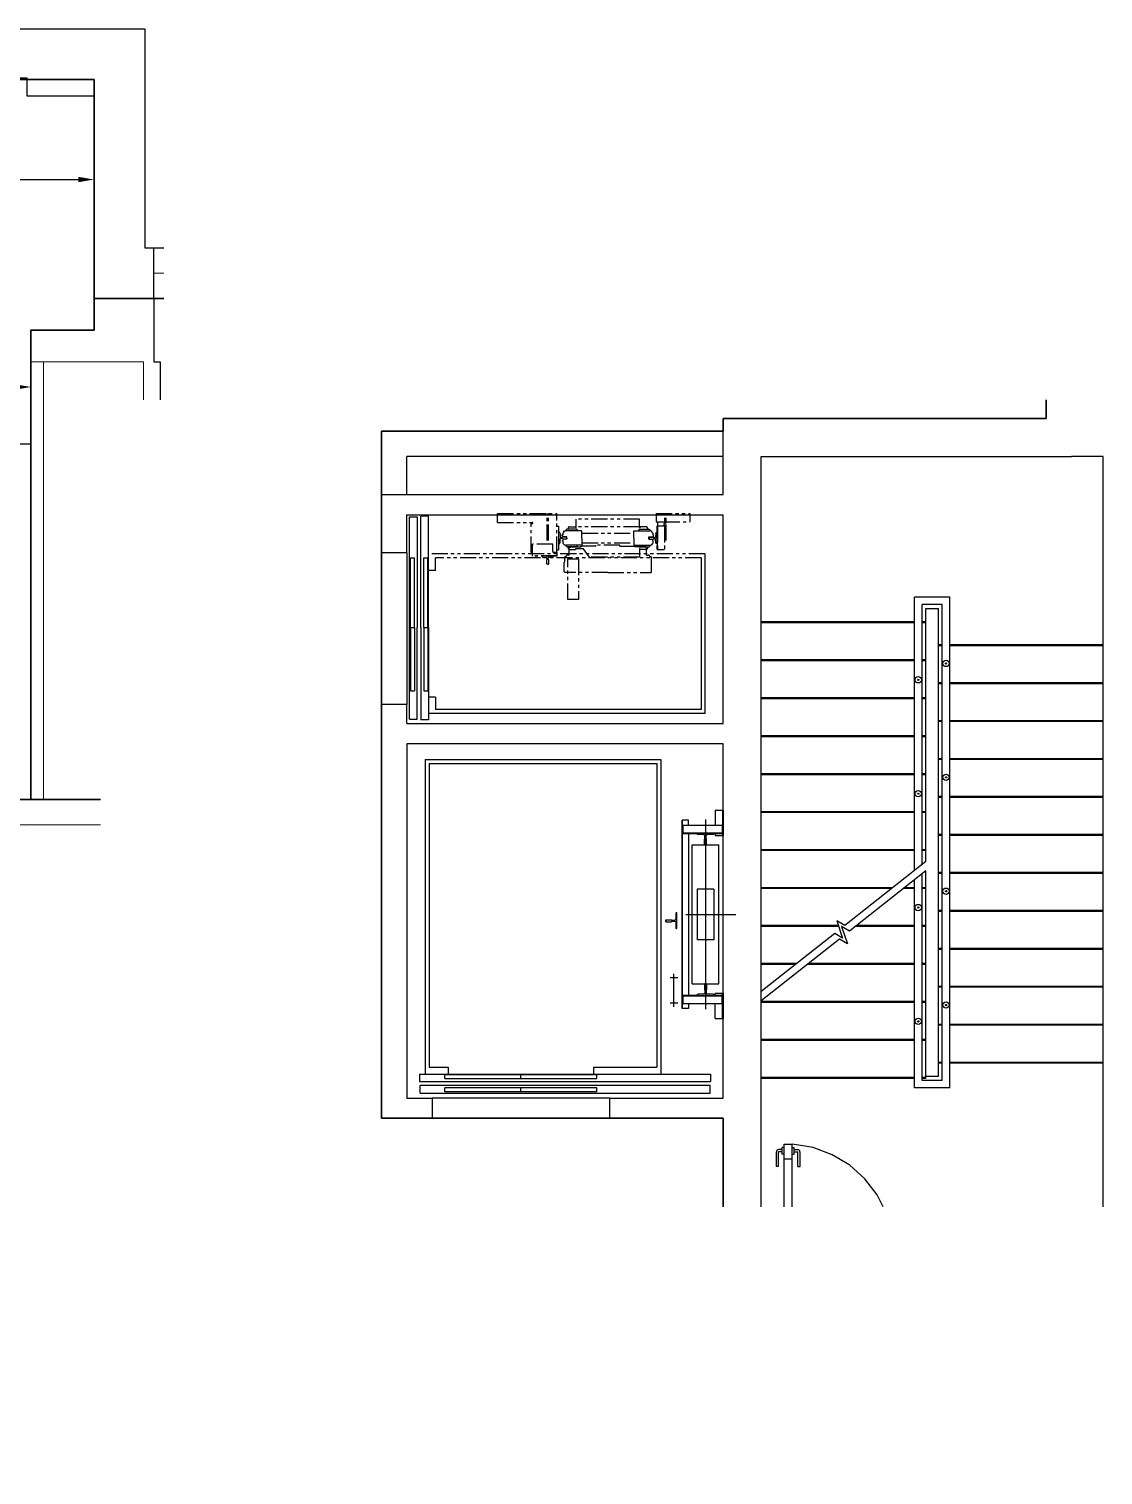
# Model space of a CAD drawing. Header units: millimetres. Extents: x 1204910 to 1229360, y -80424 to -68844.
# Drawn here: x 1220874 to 1229360, y -80274 to -68844 of the extents above; entities that cross this region are included whole.
import ezdxf

# ---------------------------------------------------------------- set-up
doc = ezdxf.new("R2010")
doc.units = ezdxf.units.MM
doc.linetypes.add('HIDDEN2', pattern=[4.7625, 3.175, -1.5875])
doc.linetypes.add('PHANTOMX2', pattern=[127, 63.5, -12.7, 12.7, -12.7, 12.7, -12.7])
for name, color, linetype in [('Divar-esas', 7, 'Continuous'), ('Lift', 7, 'Continuous'), ('Meheccer', 7, 'Continuous'), ('OFFICE_BOUNDARY', 3, 'Continuous'), ('Pillekan', 7, 'Continuous'), ('plita 2', 7, 'Continuous'), ('Qapi', 7, 'Continuous'), ('sutun1', 7, 'Continuous')]:
    doc.layers.add(name, color=color, linetype=linetype)

msp = doc.modelspace()

# ---------------------------------------------------------------- linework, layer by layer
for p, q in [((1205060, -68844), (1221790, -68844)), ((1221790, -68844), (1221790, -70574)), ((1221790, -70574), (1221940, -70574)), ((1221940, -70974), (1221860, -70974)), ((1221860, -70974), (1221860, -71474)), ((1221860, -71474), (1221910, -71474)), ((1221910, -71474), (1221910, -71774)), ((1228910, -71924), (1228910, -71774)), ((1226360, -72024), (1226360, -71924)), ((1226360, -71924), (1228910, -71924)), ((1223660, -77454), (1223660, -72024)), ((1223660, -72024), (1226360, -72024)), ((1226360, -77454), (1223660, -77454)), ((1226360, -78154), (1226360, -77454))]:
    msp.add_line(p, q)
at = {"color": 18, "lineweight": 30, "true_color": 0x000000}
for p, q in [((1205460, -69244), (1221390, -69244)), ((1221390, -69244), (1221390, -71224)), ((1221390, -71224), (1220890, -71224)), ((1220890, -71224), (1220890, -74934)), ((1220890, -74934), (1216880, -74934))]:
    msp.add_line(p, q, dxfattribs=at)
at = {"color": 0, "lineweight": -2, "transparency": 16777216}
for p, q in [((1205585, -70034), (1221265, -70034)), ((1221390, -70003), (1221390, -69972)), ((1220890, -71642), (1220890, -71611))]:
    msp.add_line(p, q, dxfattribs=at)
at = {"color": 5, "lineweight": 5}
msp.add_line((1221860, -70774), (1221940, -70774), dxfattribs=at)
at = {"color": 1, "lineweight": 30}
for p, q in [((1221390, -71224), (1221390, -70974)), ((1221390, -70974), (1221940, -70974)), ((1220890, -74934), (1220890, -71224)), ((1220890, -71224), (1221390, -71224)), ((1228910, -71924), (1228910, -71774)), ((1226360, -72024), (1226360, -71924)), ((1226360, -71924), (1228910, -71924)), ((1223660, -77454), (1223660, -72024)), ((1223660, -72024), (1226360, -72024)), ((1216880, -74934), (1220890, -74934)), ((1221440, -74934), (1220890, -74934)), ((1226360, -77454), (1223660, -77454)), ((1226360, -78154), (1226360, -77454))]:
    msp.add_line(p, q, dxfattribs=at)
at = {"lineweight": 5}
for p, q in [((1221780, -71474), (1220890, -71474)), ((1220890, -71474), (1220990, -71474)), ((1220990, -71474), (1220990, -74934)), ((1221780, -71774), (1221780, -71474)), ((1220990, -74934), (1221440, -74934)), ((1220480, -75134), (1220888, -75134)), ((1220888, -75134), (1220893, -75133)), ((1220893, -75133), (1221440, -75134)), ((1220893, -75134), (1221440, -75134))]:
    msp.add_line(p, q, dxfattribs=at)
for points in [[(1213950, -75144), (1213850, -75144), (1213850, -74934), (1218100, -74934), (1218100, -74564), (1220480, -74564), (1220480, -72124), (1220890, -72124), (1220890, -71224), (1221390, -71224), (1221390, -69374), (1220860, -69374), (1220860, -69234), (1217630, -69234), (1217630, -69374), (1217260, -69374), (1217260, -69234), (1214030, -69234), (1214030, -69374), (1212840, -69374), (1212840, -69234), (1209610, -69234), (1209610, -69384)], [(1221860, -70974), (1221860, -70574)]]:
    msp.add_lwpolyline(points)
at = {"color": 0, "transparency": 16777216}
for points in [[(1221265, -70013), (1221265, -70055), (1221390, -70034)], [(1220765, -71653), (1220765, -71695), (1220890, -71674)]]:
    msp.add_solid(points, dxfattribs=at)
at = {"layer": 'Divar-esas'}
for p, q in [((1223660, -72524), (1223660, -72024)), ((1223660, -72024), (1226360, -72024)), ((1226360, -72224), (1223860, -72224)), ((1223860, -72524), (1223860, -72224))]:
    msp.add_line(p, q, dxfattribs=at)
at = {"layer": 'Lift'}
for p, q in [((1224030, -72694), (1223970, -72694)), ((1223970, -73574), (1223970, -72694)), ((1224030, -73574), (1224030, -72694)), ((1224576, -72744), (1224576, -72674)), ((1223880, -72699), (1223940, -72699)), ((1223880, -74299), (1223880, -72699)), ((1223940, -72699), (1223940, -73574)), ((1223889, -73574), (1223889, -73024)), ((1223889, -73024), (1223921, -73024)), ((1223921, -73574), (1223921, -73024)), ((1223994, -73024), (1224026, -73024)), ((1223994, -73574), (1223994, -73024)), ((1224026, -73574), (1224026, -73024)), ((1224085, -73124), (1224085, -73024)), ((1226185, -73024), (1226185, -74224)), ((1226215, -72993), (1226215, -74255)), ((1224085, -73124), (1224030, -73124)), ((1223889, -73574), (1223889, -74074)), ((1223889, -73574), (1223921, -73574)), ((1223921, -73574), (1223921, -74074)), ((1223940, -74299), (1223940, -73574)), ((1223970, -73574), (1223970, -74304)), ((1223994, -73574), (1224026, -73574)), ((1223994, -73574), (1223994, -74074)), ((1224026, -73574), (1224026, -74074)), ((1224030, -73574), (1224030, -74304)), ((1223889, -74074), (1223921, -74074)), ((1223994, -74074), (1224026, -74074)), ((1224085, -74124), (1224030, -74124)), ((1224085, -74124), (1224085, -74224)), ((1226215, -74255), (1224030, -74255)), ((1226185, -74224), (1224085, -74224)), ((1223880, -74299), (1223940, -74299)), ((1224030, -74304), (1223970, -74304)), ((1224004, -74619), (1224004, -77104)), ((1224004, -74619), (1225866, -74619)), ((1225866, -74619), (1225866, -77104)), ((1224035, -74649), (1224035, -77049)), ((1224035, -74649), (1225835, -74649)), ((1225835, -74649), (1225835, -77049)), ((1226219, -75092), (1226219, -76592)), ((1226295, -75018), (1226295, -75138)), ((1226295, -75018), (1226360, -75018)), ((1226354, -75018), (1226354, -75218)), ((1226360, -75018), (1226360, -75218)), ((1226084, -75097), (1226034, -75097)), ((1226034, -76587), (1226034, -75097)), ((1226038, -76587), (1226038, -75097)), ((1226044, -75138), (1226350, -75138)), ((1226044, -75203), (1226044, -75138)), ((1226044, -75197), (1226350, -75197)), ((1226044, -75203), (1226350, -75203)), ((1226084, -75138), (1226084, -75097)), ((1226084, -75203), (1226084, -76481)), ((1226156, -75203), (1226283, -75203)), ((1226156, -75207), (1226156, -75203)), ((1226283, -75207), (1226283, -75203)), ((1226295, -75203), (1226295, -75218)), ((1226350, -75138), (1226350, -75203)), ((1226114, -75292), (1226324, -75292)), ((1226114, -76392), (1226114, -75292)), ((1226208, -75214), (1226160, -75211)), ((1226211, -75291), (1226211, -75247)), ((1226212, -75292), (1226211, -75291)), ((1226226, -75292), (1226212, -75292)), ((1226226, -75292), (1226212, -75292)), ((1226214, -75243), (1226214, -75221)), ((1226224, -75243), (1226224, -75221)), ((1226226, -75292), (1226227, -75291)), ((1226227, -75291), (1226227, -75247)), ((1226279, -75211), (1226231, -75214)), ((1226295, -75218), (1226360, -75218)), ((1226324, -76392), (1226324, -75292)), ((1226153, -75642), (1226153, -76042)), ((1226286, -75642), (1226153, -75642)), ((1226286, -75642), (1226286, -76042)), ((1225905, -75885), (1225906, -75884)), ((1225905, -75885), (1225905, -75899)), ((1225905, -75885), (1225905, -75899)), ((1225905, -75899), (1225905, -75885)), ((1225906, -75884), (1225950, -75884)), ((1225954, -75887), (1225977, -75887)), ((1225986, -75832), (1225984, -75880)), ((1225990, -75828), (1225994, -75828)), ((1225994, -75955), (1225994, -75828)), ((1226065, -75842), (1226460, -75842)), ((1225905, -75899), (1225906, -75900)), ((1225906, -75900), (1225950, -75900)), ((1225954, -75897), (1225977, -75897)), ((1225984, -75903), (1225986, -75951)), ((1225990, -75955), (1225994, -75955)), ((1226286, -76042), (1226153, -76042)), ((1225940, -76342), (1226000, -76342)), ((1225970, -76572), (1225970, -76311)), ((1226114, -76392), (1226324, -76392)), ((1226212, -76392), (1226211, -76392)), ((1226211, -76392), (1226211, -76436)), ((1226226, -76392), (1226212, -76392)), ((1226226, -76392), (1226212, -76392)), ((1226214, -76441), (1226214, -76463)), ((1226224, -76441), (1226224, -76463)), ((1226226, -76392), (1226227, -76392)), ((1226227, -76392), (1226227, -76436)), ((1226295, -76466), (1226360, -76466)), ((1226295, -76481), (1226295, -76466)), ((1226354, -76666), (1226354, -76466)), ((1226360, -76466), (1226360, -76666)), ((1225940, -76542), (1226000, -76542)), ((1226044, -76546), (1226044, -76481)), ((1226044, -76481), (1226350, -76481)), ((1226044, -76487), (1226350, -76487)), ((1226044, -76546), (1226350, -76546)), ((1226084, -76546), (1226084, -76587)), ((1226156, -76476), (1226156, -76481)), ((1226156, -76481), (1226283, -76481)), ((1226208, -76470), (1226160, -76472)), ((1226279, -76472), (1226231, -76470)), ((1226283, -76476), (1226283, -76481)), ((1226295, -76666), (1226295, -76546)), ((1226350, -76546), (1226350, -76481)), ((1226084, -76587), (1226034, -76587)), ((1226295, -76666), (1226360, -76666)), ((1223960, -77104), (1223960, -77164)), ((1223960, -77104), (1226260, -77104)), ((1224035, -77049), (1224185, -77049)), ((1224160, -77140), (1224160, -77108)), ((1224160, -77108), (1225360, -77108)), ((1224160, -77140), (1225360, -77140)), ((1224185, -77049), (1224185, -77104)), ((1224760, -77140), (1224760, -77108)), ((1225335, -77049), (1225835, -77049)), ((1225335, -77049), (1225335, -77104)), ((1225360, -77140), (1225360, -77108)), ((1226260, -77104), (1226260, -77164)), ((1223960, -77164), (1226260, -77164)), ((1223965, -77254), (1223965, -77194)), ((1226255, -77194), (1223965, -77194)), ((1223965, -77254), (1226255, -77254)), ((1225360, -77213), (1224160, -77213)), ((1224160, -77245), (1224160, -77213)), ((1225360, -77245), (1224160, -77245)), ((1224760, -77245), (1224760, -77213)), ((1225360, -77245), (1225360, -77213)), ((1226255, -77254), (1226255, -77194))]:
    msp.add_line(p, q, dxfattribs=at)
at = {"layer": 'Lift', "linetype": 'PHANTOMX2', "ltscale": 2}
for p, q in [((1224576, -72674), (1225046, -72674)), ((1224968, -72887), (1224968, -72674)), ((1224978, -72887), (1224978, -72674)), ((1225046, -72982), (1225046, -72674)), ((1225830, -72674), (1225830, -72739)), ((1225830, -72674), (1226095, -72674)), ((1225898, -72887), (1225898, -72674)), ((1225908, -72887), (1225908, -72674)), ((1226095, -72674), (1226095, -72739)), ((1224576, -72744), (1224851, -72744)), ((1224841, -72754), (1224851, -72754)), ((1224841, -72982), (1224841, -72754)), ((1225046, -72775), (1225061, -72775)), ((1225057, -72775), (1225057, -72960)), ((1225061, -72960), (1225061, -72775)), ((1225093, -72828), (1225123, -72798)), ((1225203, -72798), (1225123, -72798)), ((1225133, -72798), (1225133, -72793)), ((1225148, -72778), (1225193, -72778)), ((1225193, -72778), (1225193, -72784)), ((1225198, -72784), (1225193, -72784)), ((1225698, -72718), (1225198, -72718)), ((1225198, -72784), (1225198, -72718)), ((1225698, -72778), (1225198, -72778)), ((1225198, -72784), (1225198, -72778)), ((1225203, -72798), (1225203, -72810)), ((1225693, -72798), (1225693, -72810)), ((1225693, -72798), (1225773, -72798)), ((1225698, -72784), (1225698, -72718)), ((1225698, -72784), (1225698, -72778)), ((1225698, -72784), (1225703, -72784)), ((1225703, -72778), (1225703, -72784)), ((1225748, -72778), (1225703, -72778)), ((1225763, -72798), (1225763, -72793)), ((1225803, -72828), (1225773, -72798)), ((1225830, -72739), (1225840, -72739)), ((1225835, -72775), (1225835, -72960)), ((1225840, -72775), (1225835, -72775)), ((1225840, -72739), (1225840, -72775)), ((1225840, -72739), (1225890, -72739)), ((1225840, -72960), (1225840, -72775)), ((1225890, -72775), (1225840, -72775)), ((1225840, -72775), (1225840, -72958)), ((1225890, -72739), (1226095, -72739)), ((1225890, -72759), (1225890, -72775)), ((1225895, -72775), (1225890, -72775)), ((1225895, -72775), (1225895, -72960)), ((1225900, -72749), (1225905, -72749)), ((1225905, -72739), (1225905, -72749)), ((1225013, -72917), (1224853, -72917)), ((1224853, -73012), (1224853, -72917)), ((1225013, -72975), (1225013, -72917)), ((1225061, -72868), (1225061, -72823)), ((1225061, -72823), (1225062, -72823)), ((1225061, -72868), (1225061, -72912)), ((1225061, -72912), (1225062, -72912)), ((1225070, -72831), (1225072, -72859)), ((1225070, -72905), (1225072, -72876)), ((1225086, -72864), (1225077, -72864)), ((1225086, -72872), (1225077, -72872)), ((1225090, -72860), (1225086, -72864)), ((1225090, -72876), (1225086, -72872)), ((1225093, -72843), (1225088, -72843)), ((1225088, -72849), (1225088, -72843)), ((1225091, -72849), (1225088, -72849)), ((1225094, -72886), (1225089, -72886)), ((1225089, -72892), (1225089, -72886)), ((1225093, -72892), (1225089, -72892)), ((1225122, -72860), (1225090, -72860)), ((1225122, -72876), (1225090, -72876)), ((1225091, -72849), (1225091, -72859)), ((1225124, -72859), (1225091, -72859)), ((1225093, -72828), (1225093, -72843)), ((1225093, -72892), (1225093, -72908)), ((1225093, -72908), (1225123, -72938)), ((1225124, -72876), (1225094, -72876)), ((1225094, -72883), (1225094, -72876)), ((1225094, -72886), (1225094, -72883)), ((1225243, -72810), (1225100, -72810)), ((1225100, -72821), (1225100, -72810)), ((1225100, -72915), (1225100, -72925)), ((1225122, -72860), (1225123, -72861)), ((1225122, -72876), (1225123, -72875)), ((1225123, -72868), (1225123, -72861)), ((1225123, -72868), (1225123, -72875)), ((1225124, -72876), (1225124, -72859)), ((1225243, -72868), (1225243, -72810)), ((1225243, -72830), (1225653, -72830)), ((1225243, -72868), (1225243, -72925)), ((1225243, -72905), (1225653, -72905)), ((1225543, -72923), (1225353, -72923)), ((1225353, -72931), (1225353, -72923)), ((1225543, -72931), (1225543, -72923)), ((1225653, -72868), (1225653, -72810)), ((1225653, -72810), (1225796, -72810)), ((1225653, -72868), (1225653, -72925)), ((1225772, -72859), (1225805, -72859)), ((1225772, -72876), (1225772, -72859)), ((1225772, -72876), (1225802, -72876)), ((1225774, -72860), (1225773, -72861)), ((1225773, -72868), (1225773, -72861)), ((1225773, -72868), (1225773, -72875)), ((1225774, -72876), (1225773, -72875)), ((1225803, -72908), (1225773, -72938)), ((1225774, -72860), (1225807, -72860)), ((1225774, -72876), (1225807, -72876)), ((1225796, -72821), (1225796, -72810)), ((1225796, -72915), (1225796, -72925)), ((1225802, -72883), (1225802, -72876)), ((1225802, -72886), (1225802, -72883)), ((1225802, -72886), (1225807, -72886)), ((1225803, -72828), (1225803, -72843)), ((1225803, -72843), (1225808, -72843)), ((1225803, -72892), (1225803, -72908)), ((1225803, -72892), (1225807, -72892)), ((1225805, -72849), (1225805, -72859)), ((1225805, -72849), (1225808, -72849)), ((1225807, -72860), (1225811, -72864)), ((1225807, -72876), (1225811, -72872)), ((1225807, -72892), (1225807, -72886)), ((1225808, -72849), (1225808, -72843)), ((1225811, -72864), (1225820, -72864)), ((1225811, -72872), (1225820, -72872)), ((1225827, -72831), (1225825, -72859)), ((1225827, -72905), (1225825, -72876)), ((1225835, -72868), (1225835, -72823)), ((1225835, -72823), (1225835, -72823)), ((1225835, -72868), (1225835, -72912)), ((1225835, -72912), (1225835, -72912)), ((1226215, -72993), (1224030, -72993)), ((1226185, -73024), (1224085, -73024)), ((1224841, -72982), (1224853, -72982)), ((1225048, -73007), (1224853, -73007)), ((1225048, -73012), (1224853, -73012)), ((1224973, -73012), (1224929, -73012)), ((1224929, -73012), (1224929, -73012)), ((1224936, -73020), (1224965, -73022)), ((1224965, -73040), (1224969, -73036)), ((1224969, -73036), (1224969, -73027)), ((1224973, -73012), (1225018, -73012)), ((1224977, -73036), (1224977, -73027)), ((1224981, -73040), (1224977, -73036)), ((1225010, -73020), (1224982, -73022)), ((1225018, -73012), (1225018, -73012)), ((1225048, -72982), (1225020, -72982)), ((1225021, -72982), (1225046, -72982)), ((1225046, -72960), (1225061, -72960)), ((1225048, -73012), (1225048, -72982)), ((1225243, -72925), (1225100, -72925)), ((1225106, -73017), (1225106, -73041)), ((1225106, -73017), (1225116, -73017)), ((1225203, -72938), (1225123, -72938)), ((1225143, -73002), (1225131, -73002)), ((1225133, -72943), (1225133, -72938)), ((1225143, -73002), (1225143, -72944)), ((1225148, -72939), (1225152, -72939)), ((1225148, -72958), (1225193, -72958)), ((1225152, -72936), (1225152, -72939)), ((1225152, -72936), (1225236, -72936)), ((1225256, -72952), (1225193, -72952)), ((1225193, -72952), (1225193, -72958)), ((1225203, -72925), (1225203, -72938)), ((1225236, -72936), (1225236, -72931)), ((1225236, -72931), (1225237, -72931)), ((1225353, -72931), (1225237, -72931)), ((1225303, -73018), (1225256, -72952)), ((1225698, -73018), (1225303, -73018)), ((1225543, -72931), (1225660, -72931)), ((1225653, -72925), (1225796, -72925)), ((1225660, -72936), (1225660, -72931)), ((1225660, -72931), (1225660, -72931)), ((1225744, -72936), (1225660, -72936)), ((1225693, -72925), (1225693, -72938)), ((1225693, -72938), (1225773, -72938)), ((1225698, -72952), (1225698, -73018)), ((1225703, -72952), (1225698, -72952)), ((1225703, -72952), (1225703, -72958)), ((1225748, -72958), (1225703, -72958)), ((1225744, -72936), (1225744, -72939)), ((1225748, -72939), (1225744, -72939)), ((1225753, -73002), (1225753, -72944)), ((1225753, -73002), (1225766, -73002)), ((1225763, -72943), (1225763, -72938)), ((1225790, -73017), (1225781, -73017)), ((1225790, -73017), (1225790, -73041)), ((1225895, -72960), (1225835, -72960)), ((1224965, -73073), (1224965, -73040)), ((1224965, -73073), (1224966, -73074)), ((1224973, -73074), (1224966, -73074)), ((1224973, -73074), (1224980, -73074)), ((1224981, -73073), (1224980, -73074)), ((1224981, -73073), (1224981, -73040)), ((1225106, -73059), (1225103, -73059)), ((1225103, -73136), (1225103, -73059)), ((1225106, -73136), (1225103, -73136)), ((1225106, -73041), (1225106, -73059)), ((1225106, -73136), (1225106, -73139)), ((1225448, -73139), (1225106, -73139)), ((1225448, -73139), (1225790, -73139)), ((1225790, -73041), (1225790, -73059)), ((1225790, -73059), (1225793, -73059)), ((1225790, -73136), (1225790, -73139)), ((1225790, -73136), (1225793, -73136)), ((1225793, -73136), (1225793, -73059))]:
    msp.add_line(p, q, dxfattribs=at)
msp.add_lwpolyline([(1225132, -73353), (1225132, -73033), (1225215, -73033), (1225215, -73353)], close=True, dxfattribs=at)
at = {"layer": 'Lift', "extrusion": (0, 0, -1)}
for centre in [(-1225970, -76342), (-1225970, -76542)]:
    msp.add_circle(centre, 4, dxfattribs=at)
at = {"layer": 'Lift', "linetype": 'PHANTOMX2', "ltscale": 2}
for centre, radius, start, end in [((1224851, -72749), 5, -90, 90), ((1225148, -72793), 15, 109.4712, 180), ((1225148, -72793), 15, 90, 109.4712), ((1225748, -72793), 15, 0, 90), ((1225900, -72759), 10, 90, 180), ((1225062, -72831), 8, 4.5177, 90), ((1225062, -72904), 8, -90, -4.5177), ((1225077, -72859), 5, -175.4823, -90), ((1225077, -72877), 5, 90, 175.4823), ((1224937, -73012), 8, 180, -94.5177), ((1224964, -73027), 5, 0, 85.4823), ((1224982, -73027), 5, 94.5177, 180), ((1225010, -73012), 8, -85.4823, 0), ((1225020, -72975), 7, 180, -90), ((1225131, -73017), 15, 90, 180), ((1225148, -72943), 15, 180, -109.4712), ((1225148, -72944), 5, 90, 180), ((1225148, -72943), 15, -109.4712, -90), ((1225748, -72944), 5, 0, 90), ((1225748, -72943), 15, -90, 0), ((1225766, -73017), 15, 0, 90)]:
    msp.add_arc(centre, radius, start, end, dxfattribs=at)
at = {"layer": 'Lift', "extrusion": (0, 0, -1)}
for centre, radius, start, end in [((-1226160, -75207), 4, -86.869, 0), ((-1226279, -75207), 4, 180, -93.131), ((-1226207, -75221), 7, 93.131, 180), ((-1226209, -75243), 5, 180, -114.3305), ((-1226231, -75221), 7, 0, 86.869), ((-1226229, -75243), 5, -65.6695, 0), ((-1225954, -75882), 5, -90, -24.3305), ((-1225977, -75880), 7, -176.869, -90), ((-1225990, -75832), 4, 3.131, 90), ((-1225954, -75902), 5, 24.3305, 90), ((-1225977, -75904), 7, 90, 176.869), ((-1225990, -75951), 4, -90, -3.131), ((-1226207, -76463), 7, 180, -93.131), ((-1226209, -76441), 5, 114.3305, 180), ((-1226229, -76441), 5, 0, 65.6695), ((-1226231, -76463), 7, -86.869, 0), ((-1226160, -76476), 4, 0, 86.869), ((-1226279, -76476), 4, 93.131, 180)]:
    msp.add_arc(centre, radius, start, end, dxfattribs=at)
at = {"layer": 'Lift', "linetype": 'PHANTOMX2', "ltscale": 2, "extrusion": (0, 0, -1)}
for centre, major_axis, start_param, end_param in [((1225820, -72859), (3.54, -3.54), 5.576636, 0.785398), ((1225820, -72877), (-3.54, -3.54), 2.356194, 3.848142), ((1225835, -72831), (5.66, -5.66), 2.435043, 3.926991), ((1225835, -72904), (5.66, -5.66), 0.785398, 2.277346)]:
    msp.add_ellipse(centre, major_axis=major_axis, ratio=1, start_param=start_param, end_param=end_param, dxfattribs=at)
at = {"layer": 'Meheccer'}
for p, q in [((1227870, -75496), (1227870, -73334)), ((1228150, -73334), (1227870, -73334)), ((1228150, -77214), (1228150, -73334)), ((1227930, -75448), (1227930, -73394)), ((1228090, -73394), (1227930, -73394)), ((1228090, -77154), (1228090, -73394)), ((1227930, -77154), (1227930, -75522)), ((1227870, -77214), (1227870, -75569)), ((1228150, -77214), (1227870, -77214)), ((1228090, -77154), (1227930, -77154))]:
    msp.add_line(p, q, dxfattribs=at)
for centre, radius in [((1228120, -73859), 25), ((1228120, -73859), 5), ((1227900, -73988), 25), ((1227900, -73988), 5), ((1228120, -74759), 25), ((1227900, -74888), 25), ((1228120, -75659), 25), ((1227900, -75788), 25), ((1227900, -75788), 5), ((1228120, -76559), 25), ((1227900, -76688), 25), ((1227900, -76688), 5)]:
    msp.add_circle(centre, radius, dxfattribs=at)
at = {"layer": 'Meheccer', "linetype": 'HIDDEN2'}
for centre in [(1228120, -74759), (1227900, -74888), (1228120, -75659), (1228120, -76559)]:
    msp.add_circle(centre, 5, dxfattribs=at)
at = {"layer": 'OFFICE_BOUNDARY'}
msp.add_lwpolyline([(1205460, -69244), (1221390, -69244), (1221390, -71224), (1220890, -71224), (1220890, -74934), (1216880, -74934), (1216880, -80244), (1212820, -80244), (1212820, -80274), (1209220, -80274), (1209220, -74934), (1208830, -74934), (1208830, -74584), (1205930, -74584), (1205930, -71244), (1205460, -71244), (1205460, -69244)], close=True, dxfattribs=at)
at = {"layer": 'Pillekan'}
for p, q in [((1227960, -75424), (1227960, -73424)), ((1227960, -73424), (1228060, -73424)), ((1228060, -77124), (1228060, -73424)), ((1227870, -73531), (1226660, -73531)), ((1227870, -73538), (1226660, -73538)), ((1227960, -73531), (1227930, -73531)), ((1227960, -73538), (1227930, -73538)), ((1228060, -73709), (1228090, -73709)), ((1228060, -73716), (1228090, -73716)), ((1228150, -73709), (1229360, -73709)), ((1228150, -73716), (1229360, -73716)), ((1227870, -73831), (1226660, -73831)), ((1227960, -73831), (1227930, -73831)), ((1227870, -73838), (1226660, -73838)), ((1227960, -73838), (1227930, -73838)), ((1228060, -74009), (1228090, -74009)), ((1228060, -74016), (1228090, -74016)), ((1228150, -74009), (1229360, -74009)), ((1228150, -74016), (1229360, -74016)), ((1227870, -74131), (1226660, -74131)), ((1227870, -74138), (1226660, -74138)), ((1227960, -74131), (1227930, -74131)), ((1227960, -74138), (1227930, -74138)), ((1228060, -74309), (1228090, -74309)), ((1228060, -74316), (1228090, -74316)), ((1228150, -74309), (1229360, -74309)), ((1228150, -74316), (1229360, -74316)), ((1227870, -74431), (1226660, -74431)), ((1227870, -74438), (1226660, -74438)), ((1227960, -74431), (1227930, -74431)), ((1227960, -74438), (1227930, -74438)), ((1228060, -74609), (1228090, -74609)), ((1228060, -74616), (1228090, -74616)), ((1228150, -74609), (1229360, -74609)), ((1228150, -74616), (1229360, -74616)), ((1227870, -74731), (1226660, -74731)), ((1227870, -74738), (1226660, -74738)), ((1227960, -74731), (1227930, -74731)), ((1227960, -74738), (1227930, -74738)), ((1228060, -74909), (1228090, -74909)), ((1228060, -74916), (1228090, -74916)), ((1228150, -74909), (1229360, -74909)), ((1228150, -74916), (1229360, -74916)), ((1227870, -75031), (1226660, -75031)), ((1227870, -75038), (1226660, -75038)), ((1227960, -75031), (1227930, -75031)), ((1227960, -75038), (1227930, -75038)), ((1228060, -75209), (1228090, -75209)), ((1228150, -75209), (1229360, -75209)), ((1228060, -75216), (1228090, -75216)), ((1228150, -75216), (1229360, -75216)), ((1227870, -75331), (1226660, -75331)), ((1227870, -75338), (1226660, -75338)), ((1227960, -75331), (1227930, -75331)), ((1227960, -75338), (1227930, -75338)), ((1227960, -77138), (1227960, -75498)), ((1228060, -75509), (1228090, -75509)), ((1228060, -75516), (1228090, -75516)), ((1228150, -75509), (1229360, -75509)), ((1228150, -75516), (1229360, -75516)), ((1227698, -75631), (1226660, -75631)), ((1227689, -75638), (1226660, -75638)), ((1227870, -75638), (1227783, -75638)), ((1227870, -75631), (1227792, -75631)), ((1227960, -75631), (1227930, -75631)), ((1227960, -75638), (1227930, -75638)), ((1228060, -75809), (1228090, -75809)), ((1228060, -75816), (1228090, -75816)), ((1228150, -75809), (1229360, -75809)), ((1228150, -75816), (1229360, -75816)), ((1227271, -75931), (1226660, -75931)), ((1227273, -75938), (1226660, -75938)), ((1227297, -75938), (1227295, -75938)), ((1227870, -75938), (1227403, -75938)), ((1227870, -75931), (1227412, -75931)), ((1227960, -75931), (1227930, -75931)), ((1227960, -75938), (1227930, -75938)), ((1228060, -76109), (1228090, -76109)), ((1228060, -76116), (1228090, -76116)), ((1228150, -76109), (1229360, -76109)), ((1228150, -76116), (1229360, -76116)), ((1226938, -76231), (1226660, -76231)), ((1227870, -76231), (1227032, -76231)), ((1227960, -76231), (1227930, -76231)), ((1226929, -76238), (1226660, -76238)), ((1227870, -76238), (1227023, -76238)), ((1227960, -76238), (1227930, -76238)), ((1228060, -76409), (1228090, -76409)), ((1228060, -76416), (1228090, -76416)), ((1228150, -76409), (1229360, -76409)), ((1228150, -76416), (1229360, -76416)), ((1227870, -76531), (1226660, -76531)), ((1227870, -76538), (1226660, -76538)), ((1227960, -76531), (1227930, -76531)), ((1227960, -76538), (1227930, -76538)), ((1228060, -76709), (1228090, -76709)), ((1228060, -76716), (1228090, -76716)), ((1228150, -76709), (1229360, -76709)), ((1228150, -76716), (1229360, -76716)), ((1227870, -76831), (1226660, -76831)), ((1227870, -76838), (1226660, -76838)), ((1227960, -76831), (1227930, -76831)), ((1227960, -76838), (1227930, -76838)), ((1228060, -77009), (1228090, -77009)), ((1228060, -77016), (1228090, -77016)), ((1228150, -77009), (1229360, -77009)), ((1228150, -77016), (1229360, -77016)), ((1227870, -77131), (1226660, -77131)), ((1227870, -77138), (1226660, -77138)), ((1227960, -77131), (1227930, -77131)), ((1227960, -77138), (1227930, -77138)), ((1228060, -77124), (1227960, -77124))]:
    msp.add_line(p, q, dxfattribs=at)
at = {"layer": 'Pillekan', "linetype": 'Continuous'}
for points in [[(1227960, -75424), (1227320, -75930), (1227258, -75892), (1227303, -76031), (1227241, -75992), (1226660, -76451)], [(1227960, -75498), (1227356, -75975), (1227294, -75937), (1227340, -76076), (1227278, -76037), (1226660, -76525)]]:
    msp.add_lwpolyline(points, dxfattribs=at)
at = {"layer": 'plita 2'}
for p, q in [((1223860, -72984), (1223860, -74184)), ((1225460, -77294), (1224060, -77294))]:
    msp.add_line(p, q, dxfattribs=at)
at = {"layer": 'Qapi', "linetype": 'Continuous'}
for p, q in [((1226779, -77835), (1226779, -77719)), ((1226824, -77701), (1226797, -77701)), ((1226824, -77701), (1226797, -77701)), ((1226824, -77701), (1226797, -77701)), ((1226797, -77835), (1226797, -77719)), ((1226824, -77719), (1226797, -77719)), ((1226841, -77684), (1226824, -77684)), ((1226824, -77737), (1226824, -77684)), ((1226824, -77737), (1226824, -77684)), ((1226904, -77684), (1226921, -77684)), ((1226921, -77737), (1226921, -77684)), ((1226921, -77737), (1226921, -77684)), ((1226921, -77701), (1226948, -77701)), ((1226921, -77701), (1226948, -77701)), ((1226921, -77701), (1226948, -77701)), ((1226921, -77719), (1226948, -77719)), ((1226948, -77835), (1226948, -77719)), ((1226966, -77835), (1226966, -77719)), ((1226797, -77835), (1226779, -77835)), ((1226841, -77737), (1226824, -77737)), ((1226904, -77737), (1226921, -77737)), ((1226948, -77835), (1226966, -77835))]:
    msp.add_line(p, q, dxfattribs=at)
at = {"layer": 'Qapi'}
for p, q in [((1226841, -77657), (1226904, -77657)), ((1226841, -77657), (1226904, -77657)), ((1226841, -78154), (1226841, -77657)), ((1226904, -78154), (1226904, -77657)), ((1226841, -77773), (1226904, -77773))]:
    msp.add_line(p, q, dxfattribs=at)
msp.add_lwpolyline([(1227624, -78154), (1227575, -78058), (1227477, -77932), (1227359, -77825), (1227221, -77742), (1227069, -77685), (1226904, -77657)], dxfattribs=at)
at = {"layer": 'Qapi', "linetype": 'Continuous'}
for centre, start, end in [((1226797, -77719), 90, 180), ((1226948, -77719), 0, 90)]:
    msp.add_arc(centre, 17.8, start, end, dxfattribs=at)
at = {"layer": 'sutun1'}
for p, q in [((1228910, -71924), (1226360, -71924)), ((1226360, -72524), (1226360, -71924)), ((1226660, -78154), (1226660, -72224)), ((1226660, -72224), (1229110, -72224)), ((1229360, -72224), (1229110, -72224)), ((1229360, -78154), (1229360, -72224)), ((1223660, -72524), (1226360, -72524)), ((1223660, -72984), (1223660, -72524)), ((1223860, -72684), (1226360, -72684)), ((1223860, -72984), (1223860, -72684)), ((1226360, -74334), (1226360, -72684)), ((1223860, -72984), (1223660, -72984)), ((1223860, -74184), (1223660, -74184)), ((1223660, -74184), (1223660, -77454)), ((1223860, -74334), (1223860, -74184)), ((1223860, -74334), (1226360, -74334)), ((1226360, -74494), (1223860, -74494)), ((1223860, -74494), (1223860, -77294)), ((1226360, -77294), (1226360, -74494)), ((1223860, -77294), (1224060, -77294)), ((1224060, -77294), (1224060, -77454)), ((1225460, -77294), (1225460, -77454)), ((1223660, -77454), (1224060, -77454)), ((1224060, -77454), (1224010, -77454)), ((1225460, -77454), (1226360, -77454)), ((1226360, -78154), (1226360, -77454))]:
    msp.add_line(p, q, dxfattribs=at)
msp.add_lwpolyline([(1225460, -77294), (1226360, -77294)], dxfattribs=at)

doc.saveas('drawing.dxf')
